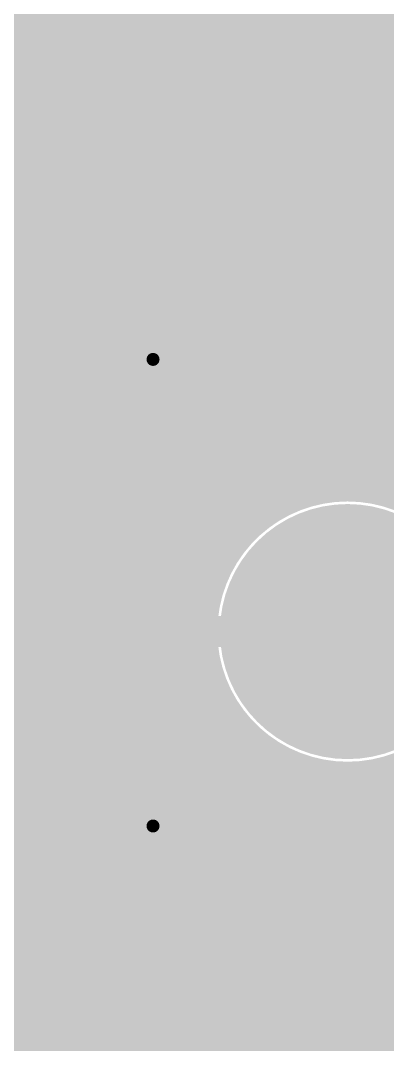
# Model space of a CAD drawing. Extents: x -118 to 4, y -52 to 56.
# Drawn here: x -34.32 to -30.72, y 20.08 to 30.12 of the extents above; entities that cross this region are included whole.
import ezdxf

# ---------------------------------------------------------------- set-up
doc = ezdxf.new("R2010")
doc.units = 0
doc.header["$MEASUREMENT"] = 0
doc.layers.get('0').update_dxf_attribs({"linetype": 'CONTINUOUS'})
for name, color, linetype in [('22-302-0_BOT', 7, 'CONTINUOUS'), ('22-302-0_DRD', 7, 'CONTINUOUS'), ('22-302-0_DRL', 2, 'CONTINUOUS'), ('22-302-0_GND', 1, 'CONTINUOUS'), ('22-302-0_IN1', 3, 'CONTINUOUS'), ('22-302-0_SMB', 5, 'CONTINUOUS'), ('22-302-0_SMT', 10, 'CONTINUOUS'), ('22-302-0_SPB', 14, 'CONTINUOUS'), ('22-302-0_SPT', 9, 'CONTINUOUS'), ('22-302-0_SSB', 12, 'CONTINUOUS'), ('22-302-0_SST', 11, 'CONTINUOUS'), ('22-302-0_TOP', 13, 'CONTINUOUS'), ('THRUHOLE_TAP', 7, 'CONTINUOUS')]:
    doc.layers.add(name, color=color, linetype=linetype)

# ---------------------------------------------------------------- blocks, each defined once
blk = doc.blocks.new('RECTANGLE_4')
blk.add_solid([(0.4064, 0.4826), (0.4064, -0.4826), (-0.4064, 0.4826), (-0.4064, -0.4826)])
blk = doc.blocks.new('ROUND_17')
at = {"const_width": 1.09982}
blk.add_lwpolyline([(-0.54991, 0, 1), (0.54991, 0, 1)], format="xyb", close=True, dxfattribs=at)
blk = doc.blocks.new('ROUND_45')
at = {"const_width": 0.35052}
blk.add_lwpolyline([(-0.17526, 0, 1), (0.17526, 0, 1)], format="xyb", close=True, dxfattribs=at)
blk = doc.blocks.new('ROUND_50')
at = {"const_width": 0.35052}
blk.add_lwpolyline([(-0.17526, 0, 1), (0.17526, 0, 1)], format="xyb", close=True, dxfattribs=at)
blk = doc.blocks.new('ROUND_102')
at = {"const_width": 0.54991}
blk.add_lwpolyline([(-0.274954, 0, 1), (0.274954, 0, 1)], format="xyb", close=True, dxfattribs=at)
blk = doc.blocks.new('ROUND_105')
at = {"const_width": 0.10033}
blk.add_lwpolyline([(-0.050164, 0, 1), (0.050164, 0, 1)], format="xyb", close=True, dxfattribs=at)
blk = doc.blocks.new('ROUND_107')
at = {"const_width": 0.10033}
blk.add_lwpolyline([(-0.050164, 0, 1), (0.050164, 0, 1)], format="xyb", close=True, dxfattribs=at)
blk = doc.blocks.new('ROUND_86')
at = {"const_width": 1.24968}
blk.add_lwpolyline([(-0.62484, 0, 1), (0.62484, 0, 1)], format="xyb", close=True, dxfattribs=at)
blk = doc.blocks.new('ROUND_92')
at = {"const_width": 0.0635}
blk.add_lwpolyline([(-0.03175, 0, 1), (0.03175, 0, 1)], format="xyb", close=True, dxfattribs=at)
blk = doc.blocks.new('ROUND_58')
at = {"const_width": 0.35052}
blk.add_lwpolyline([(-0.17526, 0, 1), (0.17526, 0, 1)], format="xyb", close=True, dxfattribs=at)
blk = doc.blocks.new('RECTANGLE_2')
blk.add_solid([(0.4826, 0.4064), (0.4826, -0.4064), (-0.4826, 0.4064), (-0.4826, -0.4064)])
blk = doc.blocks.new('RECTANGLE_8')
blk.add_solid([(0.25019, 0.40005), (0.25019, -0.40005), (-0.25019, 0.40005), (-0.25019, -0.40005)])
blk = doc.blocks.new('ROUND_98')
at = {"const_width": 0.10033}
blk.add_lwpolyline([(-0.050164, 0, 1), (0.050164, 0, 1)], format="xyb", close=True, dxfattribs=at)

msp = doc.modelspace()

# ---------------------------------------------------------------- linework, layer by layer
at = {"layer": '22-302-0_BOT'}
for points, const_width in [([(-25.273, 27.813), (-25.781, 27.813), (-28.194, 25.4), (-29.718, 25.4), (-31.115, 26.797), (-31.115, 30.48)], 0.635), ([(-32.2072, 29.8577), (-32.2072, 29.6672)], 0.254), ([(-31.8897, 29.8577), (-32.2072, 29.8577)], 0.254), ([(-32.004, 29.8577), (-32.004, 25.25014)], 0.254), ([(-31.8897, 29.8577), (-31.8897, 29.8323)], 0.254), ([(-31.7373, 29.8323), (-31.8897, 29.8323)], 0.254), ([(-31.7754, 29.8323), (-31.7754, 25.39746)], 0.254), ([(-31.7373, 29.8323), (-31.7373, 26.797)], 0.254), ([(-31.7373, 29.6672), (-44.5008, 29.6672)], 0.254), ([(-33.6804, 29.6672), (-35.1028, 29.6672)], 0.254), ([(-34.29, 29.6672), (-34.29, 20.3073)], 0.254), ([(-34.0614, 29.6672), (-34.0614, 20.3073)], 0.254), ([(-33.8328, 29.6672), (-33.8328, 20.3073)], 0.254), ([(-32.2072, 29.6672), (-33.6296, 29.6672)], 0.254), ([(-33.6042, 29.6672), (-33.6042, 20.3073)], 0.254), ([(-33.3756, 29.6672), (-33.3756, 20.3073)], 0.254), ([(-33.147, 29.6672), (-33.147, 20.3073)], 0.254), ([(-32.9184, 29.6672), (-32.9184, 20.3073)], 0.254), ([(-32.6898, 29.6672), (-32.6898, 20.3073)], 0.254), ([(-32.4612, 29.6672), (-32.4612, 24.6126)], 0.254), ([(-32.2326, 29.6672), (-32.2326, 25.02154)], 0.254), ([(-31.7373, 29.4386), (-44.5008, 29.4386)], 0.254), ([(-31.7373, 29.21), (-48.5267, 29.21)], 0.254), ([(-31.7373, 28.9814), (-45.5168, 28.9814)], 0.254), ([(-31.7373, 28.7528), (-45.5168, 28.7528)], 0.254), ([(-31.7373, 28.5242), (-45.5168, 28.5242)], 0.254), ([(-31.7373, 28.2956), (-45.5168, 28.2956)], 0.254), ([(-31.7373, 28.067), (-45.5168, 28.067)], 0.254), ([(-31.7373, 27.8384), (-45.5168, 27.8384)], 0.254), ([(-31.7373, 27.6098), (-45.5168, 27.6098)], 0.254), ([(-31.7373, 27.3812), (-43.3324, 27.3812)], 0.254), ([(-31.7373, 27.1526), (-42.92346, 27.1526)], 0.254), ([(-31.7373, 26.924), (-42.69486, 26.924)], 0.254), ([(-31.72968, 26.6954), (-40.47744, 26.6954)], 0.254), ([(-31.64078, 26.4668), (-40.11422, 26.4668)], 0.254), ([(-31.55442, 26.35758), (-30.69336, 25.49652)], 0.254), ([(-31.5468, 26.34742), (-31.5468, 25.49398)], 0.254), ([(-31.43504, 26.2382), (-39.98976, 26.2382)], 0.254), ([(-31.3182, 26.11882), (-31.3182, 25.54478)], 0.254), ([(-31.20644, 26.0096), (-35.25774, 26.0096)], 0.254), ([(-31.0896, 25.89022), (-31.0896, 25.56002)], 0.254), ([(-30.97784, 25.781), (-34.99612, 25.781)], 0.254), ([(-30.861, 25.66162), (-30.861, 25.53716)], 0.254), ([(-31.26232, 25.5524), (-34.89706, 25.5524)], 0.254), ([(-30.74924, 25.5524), (-30.96768, 25.5524)], 0.254), ([(-31.9024, 25.3238), (-34.88436, 25.3238)], 0.254), ([(-32.1691, 25.0952), (-34.95294, 25.0952)], 0.254), ([(-32.33928, 24.8666), (-35.13836, 24.8666)], 0.254), ([(-32.45104, 24.638), (-43.4086, 24.638)], 0.254), ([(-32.51708, 24.4094), (-43.4086, 24.4094)], 0.254), ([(-32.54248, 24.1808), (-43.4086, 24.1808)], 0.254), ([(-32.53232, 23.9522), (-43.4086, 23.9522)], 0.254), ([(-32.4866, 23.7236), (-43.13174, 23.7236)], 0.254), ([(-32.4612, 23.6474), (-32.4612, 20.3073)], 0.254), ([(-32.39516, 23.495), (-36.30676, 23.495)], 0.254), ([(-32.25546, 23.2664), (-36.02736, 23.2664)], 0.254), ([(-32.2326, 23.23846), (-32.2326, 20.3073)], 0.254), ([(-32.03702, 23.0378), (-35.79876, 23.0378)], 0.254), ([(-32.004, 23.00986), (-32.004, 20.3073)], 0.254), ([(-31.7754, 22.86), (-31.7754, 20.3073)], 0.254), ([(-31.66364, 22.8092), (-35.18408, 22.8092)], 0.254), ([(-31.5468, 22.76602), (-31.5468, 20.3073)], 0.254), ([(-30.6324, 22.7838), (-30.6324, 20.3073)], 0.254), ([(-31.3182, 22.71522), (-31.3182, 20.3073)], 0.254), ([(-31.0896, 22.69998), (-31.0896, 20.3073)], 0.254), ([(-30.861, 22.72284), (-30.861, 20.3073)], 0.254), ([(-24.7904, 22.5806), (-35.04692, 22.5806)], 0.254), ([(-24.7904, 22.352), (-35.00628, 22.352)], 0.254), ([(-26.19502, 22.1234), (-35.04692, 22.1234)], 0.254), ([(-28.64104, 21.8948), (-35.18408, 21.8948)], 0.254), ([(-28.86964, 21.6662), (-44.0436, 21.6662)], 0.254), ([(-29.09824, 21.4376), (-44.0436, 21.4376)], 0.254), ([(-29.32684, 21.209), (-44.0436, 21.209)], 0.254), ([(-29.55544, 20.9804), (-44.0563, 20.9804)], 0.254), ([(-29.78404, 20.7518), (-44.20616, 20.7518)], 0.254), ([(-30.01264, 20.5232), (-44.43476, 20.5232)], 0.254), ([(-30.22854, 20.3073), (-42.90568, 20.3073)], 0.254), ([(-30.24124, 20.2946), (-42.87774, 20.2946)], 0.254)]:
    msp.add_lwpolyline(points, dxfattribs=dict(at, const_width=const_width))
at = {"layer": '22-302-0_BOT', "const_width": 0.254}
for points in [[(-31.7373, 26.797, 0.198913), (-31.55503, 26.35697)], [(-31.7373, 26.797, 0.198913), (-31.55503, 26.35697)], [(-31.115, 25.56002, 0.4142136), (-32.54502, 24.13)], [(-30.69336, 25.49652, 0.0749605), (-31.115, 25.56009)], [(-32.54502, 24.13, 0.4142136), (-31.115, 22.69998)], [(-31.115, 22.69998, 0.4142136), (-29.68498, 24.13)]]:
    msp.add_lwpolyline(points, format="xyb", dxfattribs=at)
at = {"layer": '22-302-0_DRD', "const_width": 0.254}
for points in [[(-32.385, 27.432), (-33.655, 26.162)], [(-32.385, 26.162), (-33.655, 27.432)], [(-31.75, 24.765), (-31.75, 23.495)], [(-30.48, 24.765), (-31.75, 24.765)], [(-31.115, 24.765), (-31.115, 23.495)], [(-30.48, 24.13), (-31.75, 24.13)], [(-31.75, 23.495), (-30.48, 23.495)], [(-32.385, 22.86), (-33.655, 21.59)], [(-32.385, 21.59), (-33.655, 22.86)], [(-32.385, 22.86), (-33.655, 21.59)], [(-32.385, 21.59), (-33.655, 22.86)]]:
    msp.add_lwpolyline(points, dxfattribs=at)
at = {"layer": '22-302-0_IN1', "const_width": 0.254}
for points in [[(-30.7594, 43.23588), (-30.7594, 25.5143)], [(-33.7312, 35.03422), (-33.7312, 16.53032)], [(-34.417, 34.93008), (-34.417, 16.32712)], [(-33.9598, 34.90976), (-33.9598, 16.55318)], [(-32.131, 34.93516), (-32.131, 25.13584)], [(-34.1884, 34.87928), (-34.1884, 16.49476)], [(-30.988, 34.72688), (-30.988, 25.55494)], [(-31.9024, 34.6329), (-31.9024, 25.3238)], [(-31.6738, 34.52114), (-31.6738, 25.44572)], [(-31.4452, 34.50082), (-31.4452, 25.52192)], [(-31.2166, 34.55924), (-31.2166, 25.55494)], [(-33.5026, 31.18358), (-33.5026, 27.27452)], [(-32.3596, 31.22422), (-32.3596, 26.95702)], [(-32.5882, 30.99308), (-32.5882, 27.32278)], [(-33.274, 30.97784), (-33.274, 27.42692)], [(-33.0454, 30.8991), (-33.0454, 27.47518)], [(-32.8168, 30.90418), (-32.8168, 27.4447)], [(0.70612, 30.099), (-54.12994, 30.099)], [(0.96774, 29.8704), (-54.31536, 29.8704)], [(2.921, 29.6418), (-61.06922, 29.6418)], [(-23.58898, 29.4132), (-60.94476, 29.4132)], [(-23.82012, 29.1846), (-60.91428, 29.1846)], [(-23.90902, 28.956), (-60.96508, 28.956)], [(-23.91156, 28.7274), (-61.11494, 28.7274)], [(-23.83536, 28.4988), (-63.45428, 28.4988)], [(-25.77592, 28.2702), (-63.37808, 28.2702)], [(-25.91308, 28.0416), (-63.34252, 28.0416)], [(-25.95372, 27.813), (-63.34506, 27.813)], [(-25.91308, 27.5844), (-63.3857, 27.5844)], [(-33.40608, 27.3558), (-43.26636, 27.3558)], [(-30.23108, 27.3558), (-32.63138, 27.3558)], [(-33.61436, 27.1272), (-42.89044, 27.1272)], [(-30.43936, 27.1272), (-32.42564, 27.1272)], [(-33.69056, 26.8986), (-42.67454, 26.8986)], [(-30.51556, 26.8986), (-32.3469, 26.8986)], [(-33.68802, 26.67), (-40.39616, 26.67)], [(-30.51302, 26.67), (-32.35198, 26.67)], [(-32.3596, 26.63444), (-32.3596, 24.83358)], [(-33.59912, 26.4414), (-40.0939, 26.4414)], [(-30.42412, 26.4414), (-32.44088, 26.4414)], [(-33.5026, 26.31694), (-33.5026, 22.70252)], [(-32.5882, 26.27122), (-32.5882, 22.75078)], [(-33.36798, 26.2128), (-39.98214, 26.2128)], [(-33.274, 26.16708), (-33.274, 22.85492)], [(-30.19298, 26.2128), (-32.67202, 26.2128)], [(-33.0454, 26.11628), (-33.0454, 22.90318)], [(-32.8168, 26.14676), (-32.8168, 22.8727)], [(-2.30378, 25.9842), (-39.96182, 25.9842)], [(-1.93802, 25.7556), (-40.02024, 25.7556)], [(-31.4198, 25.527), (-40.18788, 25.527)], [(-2.86512, 25.527), (-30.8102, 25.527)], [(-31.93796, 25.2984), (-42.58818, 25.2984)], [(-32.19196, 25.0698), (-42.75836, 25.0698)], [(-32.35452, 24.8412), (-43.0276, 24.8412)], [(-32.4612, 24.6126), (-43.66768, 24.6126)], [(-32.52216, 24.384), (-44.84116, 24.384)], [(-32.54502, 24.1554), (-44.5389, 24.1554)], [(-32.52978, 23.9268), (-44.42714, 23.9268)], [(-32.47898, 23.6982), (-44.40682, 23.6982)], [(-32.38246, 23.4696), (-44.46524, 23.4696)], [(-32.3596, 23.42642), (-32.3596, 22.38502)], [(-32.23514, 23.241), (-44.63288, 23.241)], [(-32.131, 23.12416), (-32.131, 10.19302)], [(-32.00654, 23.0124), (-61.61024, 23.0124)], [(-31.9024, 22.9362), (-31.9024, 10.10412)], [(-33.40608, 22.7838), (-36.44138, 22.7838)], [(-31.5976, 22.7838), (-32.63138, 22.7838)], [(-31.6738, 22.81428), (-31.6738, 9.87298)], [(-18.75536, 22.7838), (-30.6324, 22.7838)], [(-31.4452, 22.73808), (-31.4452, 1.92532)], [(-31.2166, 22.70252), (-31.2166, 1.81356)], [(-30.988, 22.70506), (-30.988, 11.50112)], [(-30.7594, 22.7457), (-30.7594, 11.66876)], [(-33.61436, 22.5552), (-36.23564, 22.5552)], [(-18.54708, 22.5552), (-32.42564, 22.5552)], [(-33.69056, 22.3266), (-36.1569, 22.3266)], [(-7.91464, 22.3266), (-32.3469, 22.3266)], [(-33.68802, 22.098), (-36.16198, 22.098)], [(-32.3596, 22.06244), (-32.3596, 10.19556)], [(-26.2763, 22.098), (-32.35198, 22.098)], [(-33.59912, 21.8694), (-36.25088, 21.8694)], [(-26.57856, 21.8694), (-32.44088, 21.8694)], [(-33.5026, 21.74494), (-33.5026, 16.41856)], [(-32.5882, 21.69922), (-32.5882, 10.11936)], [(-33.36798, 21.6408), (-36.48202, 21.6408)], [(-33.274, 21.59508), (-33.274, 16.1163)], [(-32.8168, 21.57476), (-32.8168, 9.91108)], [(-26.69032, 21.6408), (-32.67202, 21.6408)], [(-33.0454, 21.54428), (-33.0454, 7.28472)], [(-26.71318, 21.4122), (-67.31254, 21.4122)], [(-26.65476, 21.1836), (-67.25412, 21.1836)], [(-26.48712, 20.955), (-67.2338, 20.955)], [(-22.32152, 20.7264), (-67.25412, 20.7264)], [(-28.07208, 20.4978), (-67.31254, 20.4978)], [(-28.28036, 20.2692), (-42.83202, 20.2692)], [(-28.35656, 20.0406), (-42.60088, 20.0406)]]:
    msp.add_lwpolyline(points, dxfattribs=at)
for points in [[(-33.02, 27.47772, 0.4142136), (-33.70072, 26.797)], [(-32.33928, 26.797, 0.4142136), (-33.02, 27.47772)], [(-33.70072, 26.797, 0.4142136), (-33.02, 26.11628)], [(-33.02, 26.11628, 0.4142136), (-32.33928, 26.797)], [(-31.115, 25.56002, 0.4142136), (-32.54502, 24.13)], [(-29.68498, 24.13, 0.4142136), (-31.115, 25.56002)], [(-32.54502, 24.13, 0.4142136), (-31.115, 22.69998)], [(-31.115, 22.69998, 0.4142136), (-29.68498, 24.13)], [(-33.02, 22.90572, 0.4142136), (-33.70072, 22.225)], [(-32.33928, 22.225, 0.4142136), (-33.02, 22.90572)], [(-33.70072, 22.225, 0.4142136), (-33.02, 21.54428)], [(-33.02, 21.54428, 0.4142136), (-32.33928, 22.225)]]:
    msp.add_lwpolyline(points, format="xyb", dxfattribs=at)
at = {"layer": '22-302-0_SSB', "const_width": 0.1524}
for points in [[(-32.1945, 29.6545), (-35.1155, 29.6545), (-35.1155, 31.2928), (-32.1945, 31.2928), (-32.1945, 29.6545)], [(-27.7495, 28.3845), (-30.6705, 28.3845), (-30.6705, 30.0228), (-27.7495, 30.0228), (-27.7495, 28.3845)]]:
    msp.add_lwpolyline(points, dxfattribs=at)
at = {"layer": '22-302-0_SST', "const_width": 0.1524}
for points in [[(-35.7505, 30.0355), (-35.7505, 27.1145), (-34.1122, 27.1145), (-34.1122, 30.0355), (-35.7505, 30.0355)], [(-32.1945, 27.1145), (-32.1945, 30.0355), (-33.8328, 30.0355), (-33.8328, 27.1145), (-32.1945, 27.1145)], [(-31.51378, 29.2735), (-31.61538, 29.2735), (-31.61538, 27.8765), (-31.51378, 27.8765)], [(-30.71622, 27.8765), (-30.61462, 27.8765), (-30.61462, 29.2735), (-30.71622, 29.2735)], [(-31.61538, 28.17622), (-31.61538, 28.27528), (-30.61462, 28.27528), (-30.61462, 28.17622), (-31.61538, 28.17622)], [(-32.9184, 26.7335), (-32.9184, 26.26106), (-33.59658, 26.7335), (-33.76676, 26.7335), (-33.9344, 26.67508), (-33.9344, 26.31948), (-33.76676, 26.26106)], [(-33.08858, 25.42286), (-32.9184, 25.5397), (-32.9184, 25.77846), (-33.08858, 25.8953), (-33.25876, 25.8953), (-33.59658, 25.65908), (-33.9344, 25.8953), (-33.9344, 25.42286)], [(-33.4264, 24.58466), (-33.4264, 24.94026), (-33.59658, 25.0571), (-33.76676, 25.0571), (-33.9344, 24.94026), (-33.9344, 24.58466), (-32.9184, 24.58466)], [(-33.4264, 24.8793), (-32.9184, 25.0571)], [(-34.0995, 18.8595), (-34.0995, 21.7805), (-35.7378, 21.7805), (-35.7378, 18.8595), (-34.0995, 18.8595)], [(-33.8455, 21.7805), (-33.8455, 18.8595), (-32.2072, 18.8595), (-32.2072, 21.7805), (-33.8455, 21.7805)], [(-30.91942, 20.88896), (-31.93542, 21.24456), (-31.93542, 20.77212)], [(-30.91942, 20.05076), (-31.93542, 20.40636), (-31.93542, 19.93392)]]:
    msp.add_lwpolyline(points, dxfattribs=at)
at = {"layer": '22-302-0_SST', "const_width": 0.254}
for points in [[(-31.115, 25.53208, 0.4142136), (-32.51708, 24.13)], [(-29.71292, 24.13, 0.4142136), (-31.115, 25.53208)], [(-32.51708, 24.13, 0.4142136), (-31.115, 22.72792)], [(-31.115, 22.72792, 0.4142136), (-29.71292, 24.13)]]:
    msp.add_lwpolyline(points, format="xyb", dxfattribs=at)
at = {"layer": '22-302-0_TOP'}
for points, const_width in [([(-36.83, 27.8638), (-36.83, 27.686), (-31.75, 22.606), (-29.591, 22.606), (-28.575, 23.622), (-28.575, 28.829), (-26.924, 30.48), (-26.924, 34.671), (-22.606, 38.989), (-20.32, 38.989)], 0.2032), ([(-23.622, 36.83), (-26.416, 34.036), (-26.416, 30.353), (-28.067, 28.702), (-28.067, 23.114), (-33.28416, 17.89684), (-33.28416, 17.50568)], 0.2032), ([(-31.115, 27.57424), (-30.48, 28.20924), (-30.48, 33.655), (-29.9212, 34.2138), (-29.845, 34.2138)], 0.2032), ([(-36.22548, 31.52394), (-36.22548, 30.38348), (-35.814, 29.972), (-35.814, 27.305), (-32.639, 24.13), (-31.115, 24.13)], 0.3048), ([(-31.115, 29.57576), (-31.63824, 30.099), (-34.29, 30.099), (-34.925, 30.734), (-34.925, 31.52394)], 0.2032), ([(-33.02, 29.2862), (-34.925, 29.2862)], 0.2032), ([(-34.925, 27.8638), (-34.8742, 27.8638), (-34.163, 28.575), (-31.877, 28.575), (-31.115, 27.813), (-31.115, 27.57424)], 0.2032), ([(-33.02, 27.8638), (-33.02, 26.797)], 0.2032), ([(-36.90112, 27.08148), (-32.69488, 22.87524)], 0.254), ([(-34.38144, 24.5618), (-41.05148, 24.5618)], 0.254), ([(-34.29, 24.47036), (-34.29, 21.81352)], 0.254), ([(-34.15284, 24.3332), (-41.05148, 24.3332)], 0.254), ([(-34.0614, 24.24176), (-34.0614, 20.447)], 0.254), ([(-33.92424, 24.1046), (-41.05148, 24.1046)], 0.254), ([(-33.8328, 24.01316), (-33.8328, 21.81352)], 0.254), ([(-33.69564, 23.876), (-41.05148, 23.876)], 0.254), ([(-33.6042, 23.78456), (-33.6042, 22.6568)], 0.254), ([(-33.46704, 23.6474), (-35.16376, 23.6474)], 0.254), ([(-33.3756, 23.55596), (-33.3756, 22.85746)], 0.254), ([(-33.23844, 23.4188), (-34.93516, 23.4188)], 0.254), ([(-33.147, 23.32736), (-33.147, 22.93874)], 0.254), ([(-33.00984, 23.1902), (-34.70656, 23.1902)], 0.254), ([(-32.9184, 23.09876), (-32.9184, 22.94382)], 0.254), ([(-32.78124, 22.9616), (-34.50336, 22.9616)], 0.254), ([(-33.53816, 22.733), (-34.44748, 22.733)], 0.254), ([(-33.69056, 22.5044), (-34.44748, 22.5044)], 0.254), ([(-33.02, 22.225), (-33.02, 21.0312)], 0.635), ([(-33.02, 22.225), (-33.02, 21.0312)], 0.635), ([(-33.7439, 22.2758), (-34.44748, 22.2758)], 0.254), ([(-33.72358, 22.0472), (-34.44748, 22.0472)], 0.254), ([(-33.71342, 22.01164), (-33.71342, 21.81352)], 0.254), ([(-33.71342, 22.01164), (-33.71342, 21.81352)], 0.254), ([(-33.71342, 21.8186), (-34.44748, 21.8186)], 0.254), ([(-34.06648, 21.81352), (-34.44748, 21.81352)], 0.254), ([(-34.06648, 21.81352), (-34.06648, 20.447)], 0.254), ([(-33.87852, 21.81352), (-33.87852, 20.447)], 0.254), ([(-33.71342, 21.81352), (-33.87852, 21.81352)], 0.254), ([(-33.87852, 21.59), (-34.06648, 21.59)], 0.254), ([(-33.87852, 21.3614), (-34.06648, 21.3614)], 0.254), ([(-33.87852, 21.1328), (-34.06648, 21.1328)], 0.254), ([(-33.87852, 20.9042), (-34.06648, 20.9042)], 0.254), ([(-33.87852, 20.6756), (-34.06648, 20.6756)], 0.254), ([(-33.87852, 20.447), (-34.06648, 20.447)], 0.254)]:
    msp.add_lwpolyline(points, dxfattribs=dict(at, const_width=const_width))
at = {"layer": '22-302-0_TOP', "const_width": 0.254}
for points in [[(-32.69488, 22.87524, 0.1164338), (-33.02, 22.95199)], [(-33.02, 22.95144, 0.4142136), (-33.74644, 22.225)], [(-33.74644, 22.225, 0.0747637), (-33.71432, 22.01136)]]:
    msp.add_lwpolyline(points, format="xyb", dxfattribs=at)

# ---------------------------------------------------------------- block references
at = {"layer": '22-302-0_BOT'}
for name, p in [('RECTANGLE_4', (-34.3662, 30.48)), ('RECTANGLE_4', (-32.9438, 30.48)), ('ROUND_45', (-33.02, 26.797)), ('ROUND_17', (-31.115, 24.13)), ('ROUND_50', (-33.02, 22.225))]:
    msp.add_blockref(name, p, dxfattribs=at)
at = {"layer": '22-302-0_DRL'}
for name, p in [('ROUND_105', (-33.02, 26.797)), ('ROUND_102', (-31.115, 24.13)), ('ROUND_107', (-33.02, 22.225))]:
    msp.add_blockref(name, p, dxfattribs=at)
at = {"layer": '22-302-0_GND'}
for name, p in [('ROUND_92', (-33.02, 26.797)), ('ROUND_86', (-31.115, 24.13)), ('ROUND_92', (-33.02, 22.225))]:
    msp.add_blockref(name, p, dxfattribs=at)
at = {"layer": '22-302-0_IN1'}
for name, p in [('ROUND_45', (-33.02, 26.797)), ('ROUND_17', (-31.115, 24.13)), ('ROUND_58', (-33.02, 22.225))]:
    msp.add_blockref(name, p, dxfattribs=at)
at = {"layer": '22-302-0_SMB'}
for name, p in [('RECTANGLE_4', (-34.3662, 30.48)), ('RECTANGLE_4', (-32.9438, 30.48)), ('ROUND_17', (-31.115, 24.13))]:
    msp.add_blockref(name, p, dxfattribs=at)
at = {"layer": '22-302-0_SMT'}
for name, p in [('RECTANGLE_8', (-31.115, 29.57576)), ('RECTANGLE_2', (-33.02, 29.2862)), ('RECTANGLE_2', (-33.02, 27.8638)), ('RECTANGLE_8', (-31.115, 27.57424)), ('ROUND_17', (-31.115, 24.13)), ('RECTANGLE_2', (-33.02, 21.0312))]:
    msp.add_blockref(name, p, dxfattribs=at)
at = {"layer": '22-302-0_SPB'}
for p in [(-34.3662, 30.48), (-32.9438, 30.48)]:
    msp.add_blockref('RECTANGLE_4', p, dxfattribs=at)
at = {"layer": '22-302-0_SPT'}
for name, p in [('RECTANGLE_8', (-31.115, 29.57576)), ('RECTANGLE_2', (-33.02, 29.2862)), ('RECTANGLE_2', (-33.02, 27.8638)), ('RECTANGLE_8', (-31.115, 27.57424)), ('RECTANGLE_2', (-33.02, 21.0312))]:
    msp.add_blockref(name, p, dxfattribs=at)
at = {"layer": '22-302-0_TOP'}
for name, p in [('RECTANGLE_8', (-31.115, 29.57576)), ('RECTANGLE_2', (-33.02, 29.2862)), ('RECTANGLE_2', (-33.02, 27.8638)), ('RECTANGLE_8', (-31.115, 27.57424)), ('ROUND_45', (-33.02, 26.797)), ('ROUND_17', (-31.115, 24.13)), ('ROUND_50', (-33.02, 22.225)), ('RECTANGLE_2', (-33.02, 21.0312))]:
    msp.add_blockref(name, p, dxfattribs=at)
at = {"layer": 'THRUHOLE_TAP'}
for name, p in [('ROUND_98', (-33.02, 26.797)), ('ROUND_102', (-31.115, 24.13)), ('ROUND_98', (-33.02, 22.225))]:
    msp.add_blockref(name, p, dxfattribs=at)

doc.saveas('drawing.dxf')
